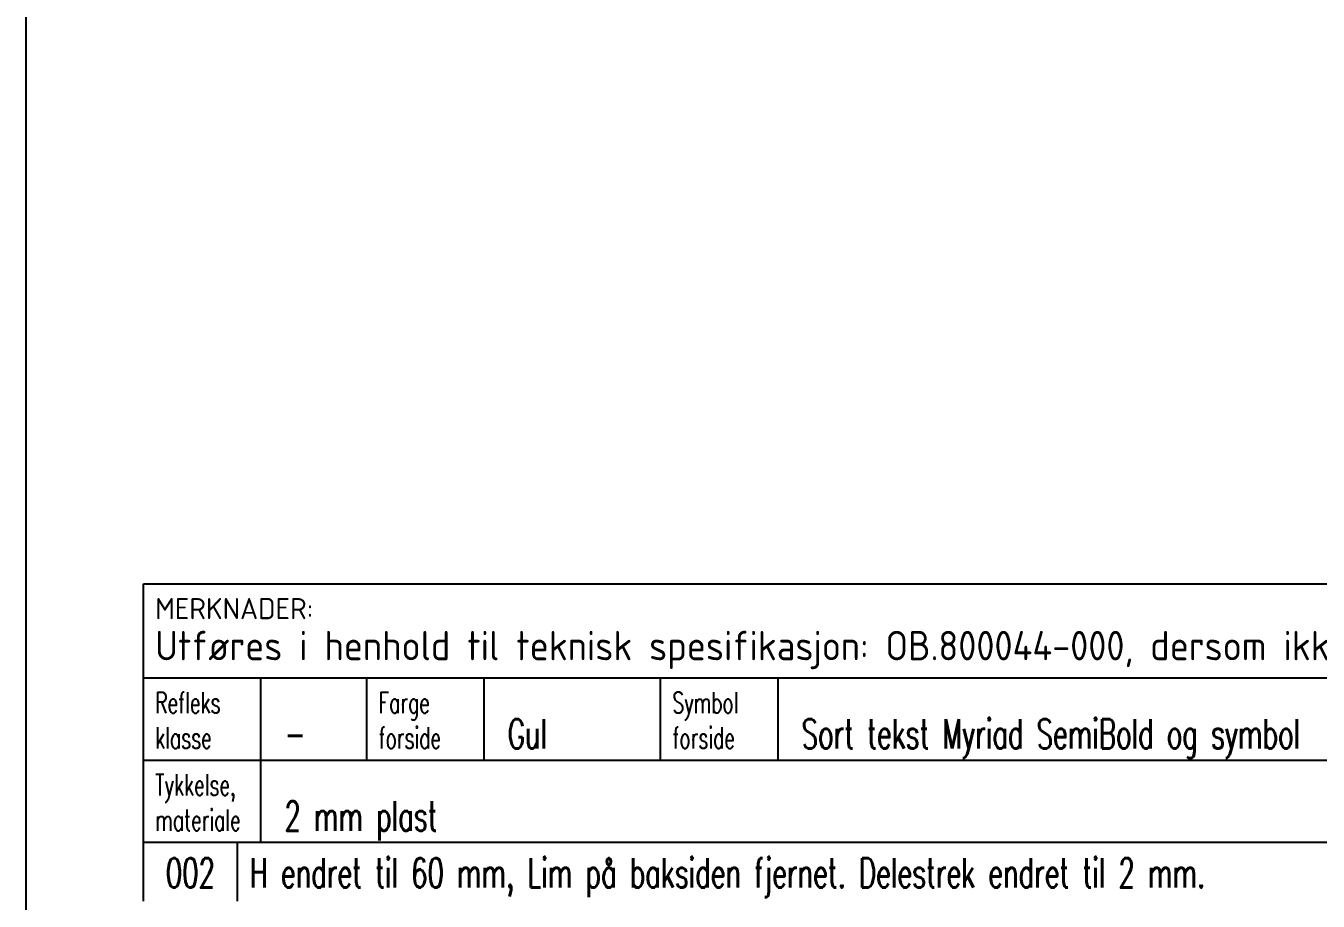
# Model space of a CAD drawing. Header units: millimetres. Extents: x 0 to 180, y 0 to 277.
# Drawn here: x 0 to 109.9, y 64 to 138.5 of the extents above; entities that cross this region are included whole.
import ezdxf
from ezdxf.enums import TextEntityAlignment as Align

# ---------------------------------------------------------------- set-up
doc = ezdxf.new("R2010")
doc.units = ezdxf.units.MM
for name, color, linetype in [('RAMME', 7, 'Continuous'), ('TITT-018', 4, 'Continuous'), ('TITT-050', 5, 'Continuous'), ('TITT-TEKST18', 4, 'Continuous'), ('TITT-TEKST25', 2, 'Continuous'), ('TITT-TEKST35', 7, 'Continuous'), ('TITT-TEKST50', 5, 'Continuous')]:
    doc.layers.add(name, color=color, linetype=linetype)
doc.styles.add('ISO', font='isocp2.shx')
doc.styles.add('ISO25', font='ISO3098.shx')
doc.styles.add('TITTEL', font='romans.shx', dxfattribs={"width": 0.65})

# ---------------------------------------------------------------- blocks, each defined once
blk = doc.blocks.new('Revisjonslinje V00')
at = {"layer": 'TITT-018'}
blk.add_line((170, 5), (0, 5), dxfattribs=at)
at = {"layer": 'TITT-050'}
for p, q in [((0, 0), (0, 5)), ((8, 0), (8, 5))]:
    blk.add_line(p, q, dxfattribs=at)
at = {"layer": 'TITT-TEKST25', "style": 'TITTEL', "width": 0.65}
for tag, p in [('2A', (4, 1.16)), ('2C', (115, 1.16)), ('2D', (131, 1.16)), ('2E', (147, 1.16)), ('2F', (162.5, 1.16))]:
    blk.add_attdef(tag, text='', height=2.5, dxfattribs=at).set_placement(p, align=Align.CENTER)
blk.add_attdef('2B', (9.06, 1.16), '', height=2.5, dxfattribs=at)
blk = doc.blocks.new('Merknadsfelt')
at = {"layer": 'TITT-018'}
for p, q in [((0, 14), (170, 14)), ((10, 7), (10, 14)), ((29, 7), (29, 14)), ((0, 7), (107, 7)), ((10, 0), (10, 7))]:
    blk.add_line(p, q, dxfattribs=at)
at = {"layer": 'TITT-TEKST50'}
blk.add_line((19, 7), (19, 14), dxfattribs=at)
blk.add_lwpolyline([(0, 22), (170, 22), (170, 0), (0, 0)], close=True, dxfattribs=at)
at = {"layer": 'TITT-018', "style": 'ISO25'}
blk.add_text('MERKNADER: ', height=1.8, dxfattribs=at).set_placement((1, 19))
at = {"layer": 'TITT-TEKST18', "style": 'TITTEL', "width": 0.65}
for tag, p in [('REFLEKS', (1, 11)), ('FARGE', (20, 11)), ('KLASSE', (1, 8)), ('FORSIDE', (20, 8)), ('TYKKELSE', (1, 4)), ('FORSYNING', (108, 4)), ('MATERIALE', (1, 1)), ('F.NR', (108, 1))]:
    blk.add_attdef(tag, p, '', height=1.8, dxfattribs=at)
at = {"layer": 'TITT-TEKST25', "style": 'ISO'}
blk.add_text('Utføres i henhold til teknisk spesifikasjon: OB.800044-000, dersom ikke annet er angitt ', height=2.5, dxfattribs=at).set_placement((1, 15.5))
at = {"layer": 'TITT-TEKST25', "style": 'TITTEL', "width": 0.65}
for tag, p in [('KLASSE', (12, 8)), ('FORSIDE', (31, 8)), ('MATERIALE', (12, 1))]:
    blk.add_attdef(tag, p, '', height=2.5, dxfattribs=at)
at = {"layer": 'TITT-TEKST35', "style": 'TITTEL', "width": 0.65}
blk.add_attdef('F.NUMMER', (119, 1), '', height=3.5, dxfattribs=at)
blk = doc.blocks.new('Fri-merknad')
at = {"layer": 'TITT-018'}
blk.add_line((10, 0), (10, 7), dxfattribs=at)
at = {"layer": 'TITT-TEKST50'}
blk.add_lwpolyline([(0, 0), (0, 7)], dxfattribs=at)
at = {"layer": 'TITT-TEKST18', "style": 'TITTEL', "width": 0.65}
for tag, p in [('OVER', (1, 4)), ('NEDE', (1, 1))]:
    blk.add_attdef(tag, p, '', height=1.8, dxfattribs=at)
at = {"layer": 'TITT-TEKST25', "style": 'TITTEL', "width": 0.65}
blk.add_attdef('MERKNAD', (12, 1), '', height=2.5, dxfattribs=at)

msp = doc.modelspace()

# ---------------------------------------------------------------- linework, layer by layer
at = {"layer": 'RAMME'}
msp.add_lwpolyline([(0, 0), (180, 0), (180, 277), (0, 277)], close=True, dxfattribs=at)

# ---------------------------------------------------------------- block references
ref = msp.add_blockref('Merknadsfelt', (10, 69), dxfattribs=at)
ref.add_attrib('KLASSE', '-', (22, 77), dxfattribs={"layer": 'TITT-TEKST25', "height": 2.5, "style": 'TITTEL', "width": 0.65})
ref.add_attrib('FORSIDE', 'Gul', (41, 77), dxfattribs={"layer": 'TITT-TEKST25', "height": 2.5, "style": 'TITTEL', "width": 0.65})
ref.add_attrib('MATERIALE', '2 mm plast', (22, 70), dxfattribs={"layer": 'TITT-TEKST25', "height": 2.5, "style": 'TITTEL', "width": 0.65})
ref.add_attrib('KLASSE', 'klasse', (11, 77), dxfattribs={"layer": 'TITT-TEKST18', "height": 1.8, "style": 'TITTEL', "width": 0.65})
ref.add_attrib('REFLEKS', 'Refleks', (11, 80), dxfattribs={"layer": 'TITT-TEKST18', "height": 1.8, "style": 'TITTEL', "width": 0.65})
ref.add_attrib('FORSIDE', 'forside', (30, 77), dxfattribs={"layer": 'TITT-TEKST18', "height": 1.8, "style": 'TITTEL', "width": 0.65})
ref.add_attrib('FARGE', 'Farge', (30, 80), dxfattribs={"layer": 'TITT-TEKST18', "height": 1.8, "style": 'TITTEL', "width": 0.65})
ref.add_attrib('TYKKELSE', 'Tykkelse,', (11, 73), dxfattribs={"layer": 'TITT-TEKST18', "height": 1.8, "style": 'TITTEL', "width": 0.65})
ref.add_attrib('MATERIALE', 'materiale', (11, 70), dxfattribs={"layer": 'TITT-TEKST18', "height": 1.8, "style": 'TITTEL', "width": 0.65})
msp.add_blockref('Fri-merknad', (54, 76), dxfattribs=at).add_auto_attribs({'OVER': 'Symbol', 'NEDE': 'forside', 'MERKNAD': 'Sort tekst Myriad SemiBold og symbol'})
at = {"layer": 'RAMME', "ltscale": 5}
ref = msp.add_blockref('Revisjonslinje V00', (10, 64), dxfattribs=at)
ref.add_attrib('2A', '002', dxfattribs={"layer": 'TITT-TEKST25', "height": 2.5, "style": 'TITTEL', "width": 0.65}).set_placement((14, 65.16), align=Align.CENTER)
ref.add_attrib('2B', 'H endret til 60 mm, Lim på baksiden fjernet. Delestrek endret til 2 mm.', (19.06, 65.16), dxfattribs={"layer": 'TITT-TEKST25', "height": 2.5, "style": 'TITTEL', "width": 0.65})

doc.saveas('drawing.dxf')
